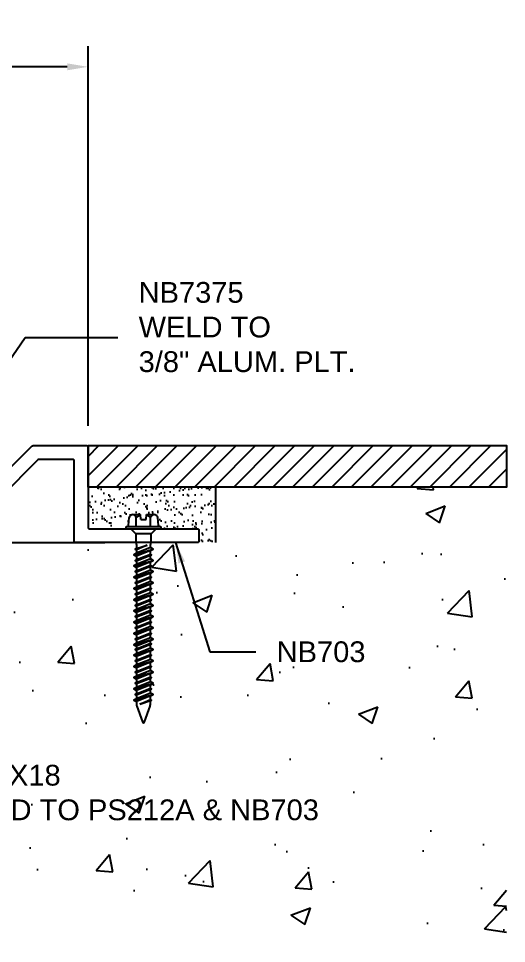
# Model space of a CAD drawing. Header units: inches. Extents: x -13.3 to 38.9, y -2.7 to 8.4.
# Drawn here: x 6.97 to 11.37, y -1.29 to 7.06 of the extents above; entities that cross this region are included whole.
import ezdxf

# ---------------------------------------------------------------- set-up
doc = ezdxf.new("R2010")
doc.units = ezdxf.units.IN
doc.header["$MEASUREMENT"] = 0
for name, color, linetype in [('Anchors', 4, 'Continuous'), ('Conditions', 1, 'Continuous'), ('Dimensions', 3, 'Continuous'), ('Text', 2, 'Continuous')]:
    doc.layers.add(name, color=color, linetype=linetype)
doc.styles.add('Arial', font='arial.ttf')
doc.dimstyles.new('Arial', dxfattribs={"dimtxt": 0.1875, "dimasz": 0.1875, "dimexe": 0.1875, "dimexo": 0.1875, "dimgap": 0.1875, "dimtad": 0, "dimtih": 1, "dimtoh": 1, "dimdec": 4, "dimzin": 0, "dimdsep": 46, "dimlunit": 4, "dimtxsty": 'Arial', "dimcen": 0.1875, "dimadec": 0, "dimazin": 0, "dimtfac": 1, "dimtdec": 4, "dimtofl": 0, "dimtmove": 0, "dimatfit": 3, "dimfxl": 0, "dimfrac": 2, "dimtolj": 1, "dimtzin": 0, "dimarcsym": 0})

# ---------------------------------------------------------------- blocks, each defined once
blk = doc.blocks.new('*D5')
at = {"layer": 'Defpoints', "color": 0}
for p in [(7.5997, 6.6242), (-7.5997, 3.1968), (7.5997, 3.1968)]:
    blk.add_point(p, dxfattribs=at)
at = {"layer": 'Dimensions', "color": 0, "lineweight": -2}
for p, q in [((-7.5997, 3.3843), (-7.5997, 6.8117)), ((7.5997, 3.3843), (7.5997, 6.8117)), ((-7.4122, 6.6242), (-0.7192, 6.6242)), ((7.4122, 6.6242), (0.7192, 6.6242))]:
    blk.add_line(p, q, dxfattribs=at)
at = {"layer": 'Dimensions', "color": 0}
for points in [[(-7.4122, 6.6554), (-7.4122, 6.5929), (-7.5997, 6.6242)], [(7.4122, 6.6554), (7.4122, 6.5929), (7.5997, 6.6242)]]:
    blk.add_solid(points, dxfattribs=at)
at = {"layer": 'Dimensions', "color": 0, "insert": (0, 6.6242), "char_height": 0.1875, "attachment_point": 5, "style": 'Arial'}
blk.add_mtext('\\A1;1\'-3 3/16"\\P [386mm]', dxfattribs=at)
blk = doc.blocks.new('TH316134')
for p, q in [((-0.1352, 0.029), (-0.129, 0.1001)), ((-0.0967, 0.1275), (-0.0272, 0.1275)), ((-0.0645, 0.0188), (-0.0645, 0.1001)), ((-0.0232, 0.0825), (-0.0272, 0.1275)), ((0.0233, 0.0825), (0.0272, 0.1275)), ((0.0272, 0.1275), (0.0967, 0.1275)), ((0.0645, 0.0188), (0.0645, 0.1001)), ((0.1352, 0.029), (0.129, 0.1001)), ((-0.1568, 0.0188), (0.1568, 0.0188)), ((-0.1568, 0), (-0.1568, 0.0188)), ((-0.1568, 0), (0.1568, 0)), ((-0.1148, 0), (-0.0697, -0.045)), ((-0.0232, 0.0825), (0.0233, 0.0825)), ((0.1148, 0), (0.0698, -0.045)), ((0.1568, 0.0188), (0.1568, 0)), ((-0.0737, -0.1836), (0.0321, -0.1471)), ((0.0321, -0.1471), (-0.0623, -0.1898)), ((-0.0623, -0.1774), (0.0321, -0.1471)), ((-0.0862, -0.2344), (0.0863, -0.1836)), ((-0.0737, -0.2852), (0.0737, -0.2344)), ((0.0623, -0.1707), (-0.0623, -0.2215)), ((0.0623, -0.1965), (-0.0623, -0.2473)), ((-0.0623, -0.279), (0.0623, -0.2282)), ((0.0623, -0.2405), (-0.0623, -0.2913)), ((-0.0862, -0.3359), (0.0863, -0.2852)), ((0.0623, -0.2722), (-0.0623, -0.323)), ((0.0623, -0.2981), (-0.0623, -0.3489)), ((-0.0623, -0.3806), (0.0623, -0.3298)), ((-0.0862, -0.4375), (0.0863, -0.3867)), ((-0.0737, -0.3867), (0.0737, -0.3359)), ((0.0623, -0.3421), (-0.0623, -0.3929)), ((0.0623, -0.3738), (-0.0623, -0.4246)), ((0.0623, -0.3996), (-0.0623, -0.4504)), ((-0.0862, -0.5391), (0.0863, -0.4883)), ((-0.0737, -0.4883), (0.0737, -0.4375)), ((-0.0623, -0.4821), (0.0623, -0.4313)), ((0.0623, -0.4437), (-0.0623, -0.4944)), ((0.0623, -0.4754), (-0.0623, -0.5261)), ((-0.0737, -0.5898), (0.0737, -0.5391)), ((0.0623, -0.5012), (-0.0623, -0.552)), ((-0.0623, -0.5837), (0.0623, -0.5329)), ((0.0623, -0.5452), (-0.0623, -0.596)), ((0.0623, -0.5769), (-0.0623, -0.6277)), ((-0.0862, -0.6406), (0.0863, -0.5898)), ((-0.0737, -0.6914), (0.0737, -0.6406)), ((0.0623, -0.6028), (-0.0623, -0.6535)), ((-0.0623, -0.6852), (0.0623, -0.6345)), ((0.0623, -0.6468), (-0.0623, -0.6976)), ((-0.0862, -0.7422), (0.0863, -0.6914)), ((-0.0737, -0.793), (0.0737, -0.7422)), ((0.0623, -0.6785), (-0.0623, -0.7293)), ((0.0623, -0.7043), (-0.0623, -0.7551)), ((-0.0623, -0.7868), (0.0623, -0.736)), ((0.0623, -0.7484), (-0.0623, -0.7991)), ((-0.0862, -0.8437), (0.0863, -0.793)), ((0.0623, -0.78), (-0.0623, -0.8308)), ((0.0623, -0.8059), (-0.0623, -0.8567)), ((-0.0862, -0.9453), (0.0863, -0.8945)), ((-0.0737, -0.8945), (0.0737, -0.8437)), ((-0.0623, -0.8884), (0.0623, -0.8376)), ((0.0623, -0.8499), (-0.0623, -0.9007)), ((0.0623, -0.8816), (-0.0623, -0.9324)), ((0.0623, -0.9075), (-0.0623, -0.9582)), ((-0.0862, -1.0469), (0.0863, -0.9961)), ((-0.0737, -0.9961), (0.0737, -0.9453)), ((-0.0623, -0.9899), (0.0623, -0.9391)), ((0.0623, -0.9515), (-0.0623, -1.0023)), ((0.0623, -0.9832), (-0.0623, -1.034)), ((-0.0737, -1.0898), (0.0737, -1.0391)), ((0.0623, -1.009), (-0.0623, -1.0598)), ((-0.0623, -1.0837), (0.0623, -1.0329)), ((0.0623, -1.0452), (-0.0623, -1.096)), ((0.0623, -1.0769), (-0.0623, -1.1277)), ((-0.0862, -1.1406), (0.0863, -1.0898)), ((-0.0737, -1.1914), (0.0737, -1.1406)), ((0.0623, -1.1028), (-0.0623, -1.1535)), ((-0.0623, -1.1852), (0.0623, -1.1345)), ((0.0623, -1.1468), (-0.0623, -1.1976)), ((-0.0862, -1.2422), (0.0863, -1.1914)), ((-0.0737, -1.293), (0.0737, -1.2422)), ((0.0623, -1.1785), (-0.0623, -1.2293)), ((0.0623, -1.2043), (-0.0623, -1.2551)), ((-0.0623, -1.2868), (0.0623, -1.236)), ((0.0623, -1.2484), (-0.0623, -1.2991)), ((-0.0862, -1.3437), (0.0863, -1.293)), ((0.0623, -1.28), (-0.0623, -1.3308)), ((0.0623, -1.3059), (-0.0623, -1.3567)), ((-0.0862, -1.4453), (0.0863, -1.3945)), ((-0.0737, -1.3945), (0.0737, -1.3437)), ((-0.0623, -1.3884), (0.0623, -1.3376)), ((0.0623, -1.3499), (-0.0623, -1.4007)), ((0.0623, -1.3816), (-0.0623, -1.4324)), ((0.0623, -1.4075), (-0.0623, -1.4582)), ((-0.0862, -1.5469), (0.0863, -1.4961)), ((-0.0737, -1.4961), (0.0737, -1.4453)), ((-0.0623, -1.4899), (0.0623, -1.4391)), ((0.0623, -1.4515), (-0.0623, -1.5023)), ((0.0623, -1.4832), (-0.0623, -1.534)), ((0.0623, -1.509), (-0.0623, -1.5598)), ((-0.0335, -1.5838), (0.0623, -1.5407)), ((-0.0335, -1.5838), (0.0737, -1.5469)), ((0.0623, -1.553), (-0.0335, -1.5838))]:
    blk.add_line(p, q)
blk.add_lwpolyline([(0.0698, -0.045), (-0.0697, -0.045), (-0.0697, -0.1121, 0.052126), (-0.0687, -0.1217), (-0.0633, -0.1477, -0.052126), (-0.0623, -0.1573), (-0.0623, -0.1774), (-0.0737, -0.1836), (-0.0623, -0.1898), (-0.0623, -0.2215), (-0.0862, -0.2344), (-0.0623, -0.2473), (-0.0623, -0.279), (-0.0737, -0.2852), (-0.0623, -0.2913), (-0.0623, -0.323), (-0.0862, -0.3359), (-0.0623, -0.3489), (-0.0623, -0.3806), (-0.0737, -0.3867), (-0.0623, -0.3929), (-0.0623, -0.4246), (-0.0862, -0.4375), (-0.0623, -0.4504), (-0.0623, -0.4821), (-0.0737, -0.4883), (-0.0623, -0.4944), (-0.0623, -0.5261), (-0.0862, -0.5391), (-0.0623, -0.552), (-0.0623, -0.5837), (-0.0737, -0.5898), (-0.0623, -0.596), (-0.0623, -0.6277), (-0.0862, -0.6406), (-0.0623, -0.6535), (-0.0623, -0.6852), (-0.0737, -0.6914), (-0.0623, -0.6976), (-0.0623, -0.7293), (-0.0862, -0.7422), (-0.0623, -0.7551), (-0.0623, -0.7868), (-0.0737, -0.793), (-0.0623, -0.7991), (-0.0623, -0.8308), (-0.0862, -0.8437), (-0.0623, -0.8567), (-0.0623, -0.8884), (-0.0737, -0.8945), (-0.0623, -0.9007), (-0.0623, -0.9324), (-0.0862, -0.9453), (-0.0623, -0.9582), (-0.0623, -0.9899), (-0.0737, -0.9961), (-0.0623, -1.0023), (-0.0623, -1.034), (-0.0862, -1.0469), (-0.0623, -1.0598), (-0.0623, -1.0837), (-0.0737, -1.0898), (-0.0623, -1.096), (-0.0623, -1.1277), (-0.0862, -1.1406), (-0.0623, -1.1535), (-0.0623, -1.1852), (-0.0737, -1.1914), (-0.0623, -1.1976), (-0.0623, -1.2293), (-0.0862, -1.2422), (-0.0623, -1.2551), (-0.0623, -1.2868), (-0.0737, -1.293), (-0.0623, -1.2991), (-0.0623, -1.3308), (-0.0862, -1.3437), (-0.0623, -1.3567), (-0.0623, -1.3884), (-0.0737, -1.3945), (-0.0623, -1.4007), (-0.0623, -1.4324), (-0.0862, -1.4453), (-0.0623, -1.4582), (-0.0623, -1.4899), (-0.0737, -1.4961), (-0.0623, -1.5023), (-0.0623, -1.534), (-0.0862, -1.5469), (-0.0623, -1.5598), (-0.0623, -1.5857, 0.084437), (-0.0596, -1.601), (-0.0096, -1.7438, 0.648167), (0.0096, -1.7438), (0.0596, -1.601, 0.084437), (0.0623, -1.5857), (0.0623, -1.553), (0.0737, -1.5469), (0.0623, -1.5407), (0.0623, -1.509), (0.0863, -1.4961), (0.0623, -1.4832), (0.0623, -1.4515), (0.0737, -1.4453), (0.0623, -1.4391), (0.0623, -1.4075), (0.0863, -1.3945), (0.0623, -1.3816), (0.0623, -1.3499), (0.0737, -1.3437), (0.0623, -1.3376), (0.0623, -1.3059), (0.0863, -1.293), (0.0623, -1.28), (0.0623, -1.2484), (0.0737, -1.2422), (0.0623, -1.236), (0.0623, -1.2043), (0.0863, -1.1914), (0.0623, -1.1785), (0.0623, -1.1468), (0.0737, -1.1406), (0.0623, -1.1345), (0.0623, -1.1028), (0.0863, -1.0898), (0.0623, -1.0769), (0.0623, -1.0452), (0.0737, -1.0391), (0.0623, -1.0329), (0.0623, -1.009), (0.0863, -0.9961), (0.0623, -0.9832), (0.0623, -0.9515), (0.0737, -0.9453), (0.0623, -0.9391), (0.0623, -0.9075), (0.0863, -0.8945), (0.0623, -0.8816), (0.0623, -0.8499), (0.0737, -0.8437), (0.0623, -0.8376), (0.0623, -0.8059), (0.0863, -0.793), (0.0623, -0.78), (0.0623, -0.7484), (0.0737, -0.7422), (0.0623, -0.736), (0.0623, -0.7043), (0.0863, -0.6914), (0.0623, -0.6785), (0.0623, -0.6468), (0.0737, -0.6406), (0.0623, -0.6345), (0.0623, -0.6028), (0.0863, -0.5898), (0.0623, -0.5769), (0.0623, -0.5452), (0.0737, -0.5391), (0.0623, -0.5329), (0.0623, -0.5012), (0.0863, -0.4883), (0.0623, -0.4754), (0.0623, -0.4437), (0.0737, -0.4375), (0.0623, -0.4313), (0.0623, -0.3996), (0.0863, -0.3867), (0.0623, -0.3738), (0.0623, -0.3421), (0.0737, -0.3359), (0.0623, -0.3298), (0.0623, -0.2981), (0.0863, -0.2852), (0.0623, -0.2722), (0.0623, -0.2405), (0.0737, -0.2344), (0.0623, -0.2282), (0.0623, -0.1965), (0.0863, -0.1836), (0.0623, -0.1707), (0.0623, -0.1573, -0.052126), (0.0633, -0.1477), (0.0687, -0.1217, 0.052126), (0.0698, -0.1121)], format="xyb", close=True)
for centre, radius, start, end in [((-0.0967, 0.0948), 0.0327, 9.28497, 170.71503), ((0, 0.0379), 0.0896, 107.42152, 136.04074), ((0, 0.0379), 0.0896, 43.95926, 72.57848), ((0.0967, 0.0948), 0.0327, 9.28497, 170.71503), ((-0.1464, 0.03), 0.0112, 270, 355), ((0.1464, 0.03), 0.0112, 185, 270)]:
    blk.add_arc(centre, radius, start, end)
blk = doc.blocks.new('NB703')
at = {"linetype": 'Continuous', "flags": 128}
blk.add_lwpolyline([(-0.5525, 0), (0.5525, 0, 0.414214), (0.5625, 0.01), (0.5625, 0.74, -0.414214), (0.5725, 0.75), (0.8816, 0.75, -0.198912), (0.8887, 0.7471), (1.5553, 0.0804, -0.065543), (1.5569, 0.0784), (1.5992, 0.005, 0.267949), (1.6079, 0), (2.6859, 0, 0.198912), (2.6929, 0.0029), (2.78, 0.09), (2.78, 0.115, 0.414214), (2.77, 0.125), (1.6801, 0.125, -0.267949), (1.6714, 0.13), (1.6569, 0.1551, 0.065543), (1.6553, 0.1572), (0.9404, 0.8721, 0.198912), (0.9334, 0.875), (0.4475, 0.875, 0.414214), (0.4375, 0.865), (0.4375, 0.135, -0.414214), (0.4275, 0.125), (-0.5525, 0.125, 0.414214), (-0.5625, 0.115), (-0.5625, 0.01, 0.414214)], format="xyb", close=True, dxfattribs=at)

msp = doc.modelspace()

# ---------------------------------------------------------------- hatches: boundary and pattern name
at = {"layer": 'Conditions'}
h = msp.add_hatch(dxfattribs=at)
h.set_pattern_fill('ANSI31', color=256, style=0)
h.set_pattern_definition([(45, (-4.52531, -4e-16), (-0.0883883, 0.0883883), [])])
h.paths.add_polyline_path([(11.37289, 2.83175), (11.37289, 3.20675), (7.59969, 3.20675), (7.59969, 2.83175)])
h = msp.add_hatch(dxfattribs=at)
h.set_pattern_fill('AR-CONC', color=256, scale=0.25, style=0)
h.set_pattern_definition([(50, (0.5, 0), (1.79315, -0.15688), [0.1875, -2.0625]), (355, (0.5, 0), (-0.34688, 1.88048), [0.15, -1.65]), (100.451, (0.6494, -0.013), (1.44627, 1.7236), [0.15935, -1.75286]), (46.184, (0.5, 0.5), (2.6681, -0.4138), [0.28125, -3.09375]), (96.636, (0.7223, 0.4655), (2.33666, 2.4353), [0.239, -2.6293]), (351.184, (0.5, 0.5), (2.33665, 2.4353), [0.225, -2.475]), (21, (0.75, 0.375), (1.49227, -1.00655), [0.1875, -2.0625]), (326, (0.75, 0.375), (0.6083, 1.81288), [0.15, -1.65]), (71.451, (0.8744, 0.2911), (2.10056, 0.80633), [0.15935, -1.75286]), (37.5, (0.5, 0), (0.0304, 0.832235), [0, -1.63, 0, -1.675, 0, -1.65625]), (7.5, (0.5, 0), (0.657674, 0.98603), [0, -0.955, 0, -1.5925, 0, -0.63125]), (327.5, (-0.0575, 0), (1.334556, -0.056387), [0, -0.625, 0, -1.95, 0, -2.5875]), (317.5, (-0.3075, 0), (1.45797, 0.25026), [0, -0.8125, 0, -1.295, 0, -1.8375])])
h.paths.add_polyline_path([(5.72591, 0.99024), (5.75, 1.00321), (5.75, 1.03481), (5.73847, 1.04102), (5.75, 1.04723), (5.75, 1.0829), (5.72591, 1.09587), (5.74999, 1.10884), (5.74999, 1.14045), (5.73847, 1.14665), (5.74999, 1.15286), (5.74999, 1.19304), (5.72591, 1.206), (5.74999, 1.21896), (5.74998, 1.25058), (5.73847, 1.25678), (5.74998, 1.26298), (5.74998, 1.30092), (5.72591, 1.31388), (5.74998, 1.32684), (5.74998, 1.35847), (5.73847, 1.36466), (5.74997, 1.37085), (5.74997, 1.40249), (5.72591, 1.41544), (5.74997, 1.4284), (5.74997, 1.46003), (5.73847, 1.46622), (5.74997, 1.47241), (5.74996, 1.50405), (5.72591, 1.517), (5.74996, 1.52996), (5.74996, 1.5616), (5.73847, 1.56779), (5.74996, 1.57397), (5.74996, 1.60562), (5.72591, 1.61857), (5.74995, 1.63151), (5.74995, 1.66317), (5.73847, 1.66935), (5.74995, 1.67553), (5.74995, 1.70719), (5.72591, 1.72013), (5.74995, 1.73307), (5.74994, 1.76474), (5.73847, 1.77091), (5.74994, 1.77709), (5.74994, 1.80875), (5.72591, 1.82169), (5.74994, 1.83463), (5.74994, 1.8663), (5.73847, 1.87247), (5.74994, 1.87865), (5.74993, 1.91032), (5.72591, 1.92325), (5.74993, 1.93619), (5.74993, 1.96787), (5.73847, 1.97404), (5.74993, 1.9802), (5.74993, 2.01189), (5.72591, 2.02482), (5.74992, 2.03775), (5.74992, 2.06944), (5.73847, 2.0756), (5.74992, 2.08176), (5.74992, 2.11345), (5.72591, 2.12638), (5.74992, 2.1393), (5.74991, 2.171), (5.73847, 2.17716), (5.74991, 2.18332), (5.74991, 2.20346, 0.0521265), (5.74891, 2.21307), (5.74241, 2.2438), (5.74241, 2.31575), (5.72726, 2.33175), (5.35134, 2.33175), (5.2592, 2.33175, -0.0014524), (5.25769, 2.33175), (3.98365, 2.33175), (3.9685, 2.31575), (3.9685, 2.2438), (3.96201, 2.21307, 0.0521265), (3.961, 2.20346), (3.961, 2.19009), (3.985, 2.17716), (3.961, 2.16424), (3.961, 2.13254), (3.97244, 2.12638), (3.961, 2.12022), (3.961, 2.08852), (3.985, 2.0756), (3.961, 2.06267), (3.961, 2.03098), (3.97244, 2.02482), (3.961, 2.01865), (3.961, 1.98696), (3.985, 1.97404), (3.961, 1.96111), (3.961, 1.92942), (3.97244, 1.92325), (3.961, 1.91709), (3.961, 1.8854), (3.985, 1.87247), (3.961, 1.85955), (3.961, 1.82786), (3.97244, 1.82169), (3.961, 1.81553), (3.961, 1.78384), (3.985, 1.77091), (3.961, 1.75799), (3.961, 1.72629), (3.97244, 1.72013), (3.961, 1.71397), (3.961, 1.68227), (3.985, 1.66935), (3.961, 1.65642), (3.961, 1.62473), (3.97244, 1.61857), (3.961, 1.6124), (3.961, 1.58071), (3.985, 1.56779), (3.961, 1.55486), (3.961, 1.52317), (3.97244, 1.517), (3.961, 1.51084), (3.961, 1.47915), (3.985, 1.46622), (3.961, 1.4533), (3.961, 1.42161), (3.97244, 1.41544), (3.961, 1.40928), (3.961, 1.37759), (3.985, 1.36466), (3.961, 1.35174), (3.961, 1.31373), (3.97244, 1.30756), (3.961, 1.3014), (3.961, 1.26971), (3.985, 1.25678), (3.961, 1.24386), (3.961, 1.2036), (3.97244, 1.19743), (3.961, 1.19127), (3.961, 1.15958), (3.985, 1.14665), (3.961, 1.13373), (3.961, 1.09797), (3.97244, 1.0918), (3.961, 1.08564), (3.961, 1.05395), (3.985, 1.04102), (3.961, 1.0281), (3.961, 0.9957), (3.97244, 0.98954), (3.961, 0.98338), (3.961, 0.95168), (3.985, 0.93876), (3.961, 0.92583), (3.961, 0.89344), (3.97244, 0.88728), (3.961, 0.88112), (3.961, 0.84942), (3.985, 0.8365), (3.961, 0.82357), (3.961, 0.79188), (3.97244, 0.78572), (3.961, 0.77955), (3.961, 0.76813), (3.90897, 0.61961, -0.7741233), (3.88853, 0.61961), (3.83911, 0.76066, -0.0665467), (3.83662, 0.77273), (3.8125, 0.78572), (3.83661, 0.7987), (3.83661, 0.83028), (3.82506, 0.8365), (3.8366, 0.84271), (3.8366, 0.875), (3.8125, 0.88798), (3.8366, 0.90095), (3.8366, 0.93255), (3.82506, 0.93876), (3.8366, 0.94497), (3.83659, 0.97727), (3.8125, 0.99024), (3.83659, 1.00321), (3.83659, 1.03481), (3.82506, 1.04102), (3.83659, 1.04723), (3.83659, 1.0829), (3.8125, 1.09587), (3.83658, 1.10884), (3.83658, 1.14045), (3.82506, 1.14665), (3.83658, 1.15286), (3.83658, 1.19304), (3.8125, 1.206), (3.83658, 1.21896), (3.83657, 1.25058), (3.82506, 1.25678), (3.83657, 1.26298), (3.83657, 1.30092), (3.8125, 1.31388), (3.83657, 1.32684), (3.83657, 1.35847), (3.82506, 1.36466), (3.83656, 1.37085), (3.83656, 1.40249), (3.8125, 1.41544), (3.83656, 1.4284), (3.83656, 1.46003), (3.82506, 1.46622), (3.83656, 1.47241), (3.83655, 1.50405), (3.8125, 1.517), (3.83655, 1.52996), (3.83655, 1.5616), (3.82506, 1.56779), (3.83655, 1.57397), (3.83655, 1.60562), (3.8125, 1.61857), (3.83654, 1.63151), (3.83654, 1.66317), (3.82506, 1.66935), (3.83654, 1.67553), (3.83654, 1.70719), (3.8125, 1.72013), (3.83654, 1.73307), (3.83653, 1.76474), (3.82506, 1.77091), (3.83653, 1.77709), (3.83653, 1.80875), (3.8125, 1.82169), (3.83653, 1.83463), (3.83653, 1.8663), (3.82506, 1.87247), (3.83653, 1.87865), (3.83652, 1.91032), (3.8125, 1.92325), (3.83652, 1.93619), (3.83652, 1.96787), (3.82506, 1.97404), (3.83652, 1.9802), (3.83651, 2.01189), (3.8125, 2.02482), (3.83651, 2.03775), (3.83651, 2.06944), (3.82506, 2.0756), (3.83651, 2.08176), (3.83651, 2.11345), (3.8125, 2.12638), (3.8365, 2.1393), (3.8365, 2.171), (3.82506, 2.17716), (3.8365, 2.18332), (3.8365, 2.20346, 0.0521265), (3.83549, 2.21307), (3.829, 2.2438), (3.829, 2.31575), (3.81385, 2.33175), (3.51, 2.33175, 0.4142136), (3.5, 2.32176), (3.5, -1.28557), (11.37289, -1.28557), (11.37289, 2.83175), (7.59969, 2.83175), (7.59969, 2.46675, 0.4142136), (7.60969, 2.45675), (7.94294, 2.45675), (7.94294, 2.4755), (7.95327, 2.4755, 0.3888787), (7.96447, 2.48577), (7.97027, 2.55198, -0.4105631), (8.00294, 2.58425), (8.07251, 2.58425), (8.07644, 2.53925), (8.12294, 2.53925), (8.12688, 2.58425), (8.19644, 2.58425, 0.3675075), (8.16419, 2.55685), (8.16419, 2.4755), (7.94294, 2.4755), (7.94294, 2.45675), (8.58969, 2.45675, -0.4142136), (8.59969, 2.44675), (8.59969, 2.34175, -0.4142136), (8.58969, 2.33175), (8.16774, 2.33175), (8.16295, 2.30907, 0.0521265), (8.16194, 2.29946), (8.16194, 2.28609), (8.18594, 2.27316), (8.16194, 2.26024), (8.16194, 2.22854), (8.17339, 2.22238), (8.16194, 2.21622), (8.16194, 2.18452), (8.18594, 2.1716), (8.16194, 2.15867), (8.16194, 2.12698), (8.17339, 2.12082), (8.16194, 2.11465), (8.16194, 2.08296), (8.18594, 2.07004), (8.16194, 2.05711), (8.16194, 2.02542), (8.17339, 2.01925), (8.16194, 2.01309), (8.16194, 1.9814), (8.18594, 1.96847), (8.16194, 1.95555), (8.16194, 1.92386), (8.17339, 1.91769), (8.16194, 1.91153), (8.16194, 1.87984), (8.18594, 1.86691), (8.16194, 1.85399), (8.16194, 1.82229), (8.17339, 1.81613), (8.16194, 1.80997), (8.16194, 1.77827), (8.18594, 1.76535), (8.16194, 1.75242), (8.16194, 1.72073), (8.17339, 1.71457), (8.16194, 1.7084), (8.16194, 1.67671), (8.18594, 1.66379), (8.16194, 1.65086), (8.16194, 1.61917), (8.17339, 1.613), (8.16194, 1.60684), (8.16194, 1.57515), (8.18594, 1.56222), (8.16194, 1.5493), (8.16194, 1.51761), (8.17339, 1.51144), (8.16194, 1.50528), (8.16194, 1.47359), (8.18594, 1.46066), (8.16194, 1.44774), (8.16194, 1.42386), (8.17339, 1.41769), (8.16194, 1.41153), (8.16194, 1.37984), (8.18594, 1.36691), (8.16194, 1.35399), (8.16194, 1.32229), (8.17339, 1.31613), (8.16194, 1.30997), (8.16194, 1.27827), (8.18594, 1.26535), (8.16194, 1.25242), (8.16194, 1.22073), (8.17339, 1.21457), (8.16194, 1.2084), (8.16194, 1.17671), (8.18594, 1.16379), (8.16194, 1.15086), (8.16194, 1.11917), (8.17339, 1.113), (8.16194, 1.10684), (8.16194, 1.07515), (8.18594, 1.06222), (8.16194, 1.0493), (8.16194, 1.01761), (8.17339, 1.01144), (8.16194, 1.00528), (8.16194, 0.97359), (8.18594, 0.96066), (8.16194, 0.94774), (8.16194, 0.91604), (8.17339, 0.90988), (8.16194, 0.90372), (8.16194, 0.86318), (8.10992, 0.71467, -0.7741233), (8.08947, 0.71467), (8.03744, 0.86318), (8.03744, 0.89695), (8.01344, 0.90988), (8.03744, 0.9228), (8.03744, 0.9545), (8.026, 0.96066), (8.03744, 0.96682), (8.03744, 0.99852), (8.01344, 1.01144), (8.03744, 1.02437), (8.03744, 1.05606), (8.026, 1.06222), (8.03744, 1.06839), (8.03744, 1.10008), (8.01344, 1.113), (8.03744, 1.12593), (8.03744, 1.15762), (8.026, 1.16379), (8.03744, 1.16995), (8.03744, 1.20164), (8.01344, 1.21457), (8.03744, 1.22749), (8.03744, 1.25919), (8.026, 1.26535), (8.03744, 1.27151), (8.03744, 1.3032), (8.01344, 1.31613), (8.03744, 1.32905), (8.03744, 1.36075), (8.026, 1.36691), (8.03744, 1.37307), (8.03744, 1.39695), (8.01344, 1.40988), (8.03744, 1.4228), (8.03744, 1.4545), (8.026, 1.46066), (8.03744, 1.46682), (8.03744, 1.49852), (8.01344, 1.51144), (8.03744, 1.52437), (8.03744, 1.55606), (8.026, 1.56222), (8.03744, 1.56839), (8.03744, 1.60008), (8.01344, 1.613), (8.03744, 1.62593), (8.03744, 1.65762), (8.026, 1.66379), (8.03744, 1.66995), (8.03744, 1.70164), (8.01344, 1.71457), (8.03744, 1.72749), (8.03744, 1.75919), (8.026, 1.76535), (8.03744, 1.77151), (8.03744, 1.8032), (8.01344, 1.81613), (8.03744, 1.82905), (8.03744, 1.86075), (8.026, 1.86691), (8.03744, 1.87307), (8.03744, 1.90477), (8.01344, 1.91769), (8.03744, 1.93062), (8.03744, 1.96231), (8.026, 1.96847), (8.03744, 1.97464), (8.03744, 2.00633), (8.01344, 2.01925), (8.03744, 2.03218), (8.03744, 2.06387), (8.026, 2.07004), (8.03744, 2.0762), (8.03744, 2.10789), (8.01344, 2.12082), (8.03744, 2.13374), (8.03744, 2.16544), (8.026, 2.1716), (8.03744, 2.17776), (8.03744, 2.20945), (8.01344, 2.22238), (8.03744, 2.2353), (8.03744, 2.267), (8.026, 2.27316), (8.03744, 2.27932), (8.03744, 2.29946, 0.0521265), (8.03644, 2.30907), (8.03164, 2.33175), (7.48469, 2.33175), (5.89706, 2.33175), (5.88191, 2.31575), (5.88191, 2.2438), (5.87542, 2.21307, 0.0521265), (5.87441, 2.20346), (5.87441, 2.19009), (5.89841, 2.17716), (5.87441, 2.16424), (5.87441, 2.13254), (5.88585, 2.12638), (5.87441, 2.12022), (5.87441, 2.08852), (5.89841, 2.0756), (5.87441, 2.06267), (5.87441, 2.03098), (5.88585, 2.02482), (5.87441, 2.01865), (5.87441, 1.98696), (5.89841, 1.97404), (5.87441, 1.96111), (5.87441, 1.92942), (5.88585, 1.92325), (5.87441, 1.91709), (5.87441, 1.8854), (5.89841, 1.87247), (5.87441, 1.85955), (5.87441, 1.82786), (5.88585, 1.82169), (5.87441, 1.81553), (5.87441, 1.78384), (5.89841, 1.77091), (5.87441, 1.75799), (5.87441, 1.72629), (5.88585, 1.72013), (5.87441, 1.71397), (5.87441, 1.68227), (5.89841, 1.66935), (5.87441, 1.65642), (5.87441, 1.62473), (5.88585, 1.61857), (5.87441, 1.6124), (5.87441, 1.58071), (5.89841, 1.56779), (5.87441, 1.55486), (5.87441, 1.52317), (5.88585, 1.517), (5.87441, 1.51084), (5.87441, 1.47915), (5.89841, 1.46622), (5.87441, 1.4533), (5.87441, 1.42161), (5.88585, 1.41544), (5.87441, 1.40928), (5.87441, 1.37759), (5.89841, 1.36466), (5.87441, 1.35174), (5.87441, 1.31373), (5.88585, 1.30756), (5.87441, 1.3014), (5.87441, 1.26971), (5.89841, 1.25678), (5.87441, 1.24386), (5.87441, 1.2036), (5.88585, 1.19743), (5.87441, 1.19127), (5.87441, 1.15958), (5.89841, 1.14665), (5.87441, 1.13373), (5.87441, 1.09797), (5.88585, 1.0918), (5.87441, 1.08564), (5.87441, 1.05395), (5.89841, 1.04102), (5.87441, 1.0281), (5.87441, 0.9957), (5.88585, 0.98954), (5.87441, 0.98338), (5.87441, 0.95168), (5.89841, 0.93876), (5.87441, 0.92583), (5.87441, 0.89344), (5.88585, 0.88728), (5.87441, 0.88112), (5.87441, 0.84942), (5.89841, 0.8365), (5.87441, 0.82357), (5.87441, 0.79188), (5.88585, 0.78572), (5.87441, 0.77955), (5.87441, 0.76813), (5.82238, 0.61961, -0.7741233), (5.80194, 0.61961), (5.75253, 0.76066, -0.0665467), (5.75003, 0.77273), (5.72591, 0.78572), (5.75002, 0.7987), (5.75002, 0.83028), (5.73847, 0.8365), (5.75002, 0.84271), (5.75001, 0.875), (5.72591, 0.88798), (5.75001, 0.90095), (5.75001, 0.93255), (5.73847, 0.93876), (5.75001, 0.94497), (5.75, 0.97727)])
h.paths.add_polyline_path([(6.19966, 0.21941), (9.20452, 0.21941), (9.20452, -0.06849), (6.19966, -0.06849)], flags=24)
h.paths.add_polyline_path([(4.73198, -0.07788), (5.57816, -0.07788), (5.57816, -0.36553), (4.73198, -0.36553)], flags=24)
h.paths.add_polyline_path([(9.25372, 1.48734), (10.11653, 1.48734), (10.11653, 1.20199), (9.25372, 1.20199)], flags=24)
h = msp.add_hatch(dxfattribs=at)
h.set_pattern_fill('AR-SAND', color=256, scale=0.0625, style=0)
h.set_pattern_definition([(37.5, (-3.02531, -4e-16), (-0.0039371, 0.1204265), [0, -0.095, 0, -0.10625, 0, -0.1015625]), (7.5, (-3.0253, -4e-16), (0.110611, 0.1763841), [0, -0.05125, 0, -0.085625, 0, -0.0328125]), (327.5, (-3.10218, -4e-16), (0.1946339, 0.0003537), [0, -0.03125, 0, -0.1125, 0, -0.146875]), (317.5, (-3.10218, -4e-16), (0.187883, 0.0548547), [0, -0.015625, 0, -0.07375, 0, -0.084375])])
h.paths.add_polyline_path([(7.59969, 2.83175), (7.59969, 2.46675, 0.4142136), (7.60969, 2.45675), (7.94294, 2.45675), (7.94294, 2.48229, 0.7784635), (7.96447, 2.48577), (7.97027, 2.55198, -0.4105631), (8.00294, 2.58425), (8.07251, 2.58425), (8.07644, 2.53925), (8.12294, 2.53925), (8.12688, 2.58425), (8.19644, 2.58425, -0.4105631), (8.22912, 2.55198), (8.23491, 2.48577, 0.7784635), (8.25644, 2.48229), (8.25644, 2.45675), (8.59969, 2.45675), (8.59969, 2.33175), (8.74969, 2.33175), (8.74969, 2.83175)])

# ---------------------------------------------------------------- linework, layer by layer
for p, q in [((8.74969, 2.83175), (8.74969, 2.33175)), ((3, 2.33175), (7.75, 2.33175))]:
    msp.add_line(p, q, dxfattribs=at)
msp.add_lwpolyline([(7.59969, 2.83175), (7.59969, 3.20675), (11.37289, 3.20675), (11.37289, 2.83175)], close=True, dxfattribs=at)

# ---------------------------------------------------------------- block references
at = {"xscale": -1}
msp.add_blockref('NB703', (8.03719, 2.33175), dxfattribs=at)
at = {"layer": 'Anchors'}
msp.add_blockref('TH316134', (8.09969, 2.45675), dxfattribs=at)

# ---------------------------------------------------------------- texts
at = {"layer": 'Text', "char_height": 0.1875, "style": 'Arial'}
for s, insert, attachment_point in [('NB7375\\PWELD TO\\P3/8" ALUM. PLT.', (8.0561, 4.27532), 4), ('NB703', (9.3006, 1.44046), 1), ('\\A1;AB12X18\\P-WELD TO PS212A & NB703', (6.24653, 0.07546), 4)]:
    msp.add_mtext(s, dxfattribs=dict(at, insert=insert, attachment_point=attachment_point))

# ---------------------------------------------------------------- dimensions: what is measured, and where the dimension line sits
at = {"layer": 'Dimensions'}
dim = msp.add_linear_dim(base=(7.59969, 6.62416), p1=(-7.59969, 3.19675), p2=(7.59969, 3.19675), dimstyle='Arial', override={"dimpost": '\\X'}, dxfattribs=at)
dim.commit()
dim.dimension.update_dxf_attribs({"geometry": '*D5', "text_midpoint": (0, 6.62416), "dimtype": 160})

# ---------------------------------------------------------------- leaders
at = {"layer": 'Text', "annotation_type": 0, "has_hookline": 1, "hookline_direction": 0}
for points, text_width in [([(6.36444, 3.20675), (7.03183, 4.18157), (7.8686, 4.18157)], 1.92258), ([(5.00719, 2.33175), (5.85904, 0.07546), (6.05903, 0.07546)], 3.41542), ([(8.38932, 2.33175), (8.69717, 1.34671), (9.1131, 1.34671)], 0.76906)]:
    msp.add_leader(points, dimstyle='Arial', override={"dimgap": 0.1875, "dimtad": 0}, dxfattribs=dict(at, text_width=text_width))

doc.saveas('drawing.dxf')
